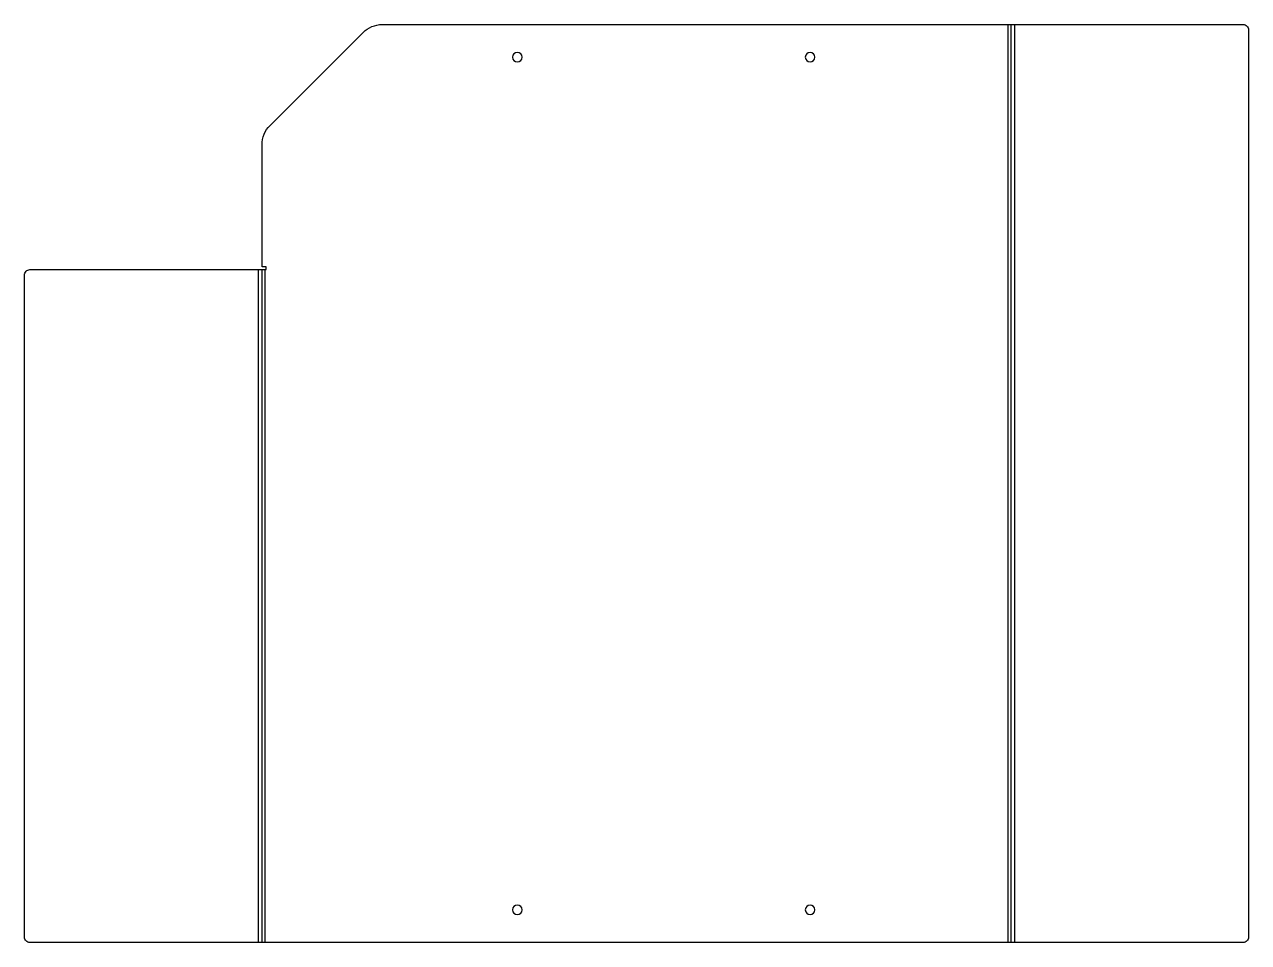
# Model space of a CAD drawing. Header units: millimetres. Extents: x -2 to 448, y 0 to 337.
import ezdxf

# ---------------------------------------------------------------- set-up
doc = ezdxf.new("R2010")
doc.units = ezdxf.units.MM

msp = doc.modelspace()

# ---------------------------------------------------------------- linework, layer by layer
at = {"layer": 'BEND'}
for p, q in [((360.39, 0), (360.39, 337)), ((85.13, 247), (85.13, 0))]:
    msp.add_line(p, q, dxfattribs=at)
at = {"layer": 'BEND_EXTENT'}
for p, q in [((359.26, 0), (359.26, 337)), ((361.52, 337), (361.52, 0)), ((84, 0), (84, 247)), ((86.26, 247), (86.26, 0))]:
    msp.add_line(p, q, dxfattribs=at)
at = {"layer": 'INTERIOR_PROFILES', "extrusion": (0, 0, -1)}
for centre in [(-179.01, 325), (-286.51, 325), (-179.01, 12), (-286.51, 12)]:
    msp.add_circle(centre, 1.75, dxfattribs=at)
at = {"layer": 'OUTER_PROFILES'}
msp.add_lwpolyline([(88.19, 299.93), (122.33, 334.07, -0.198912), (129.4, 337), (445.52, 337, -0.414214), (447.52, 335), (447.52, 2, -0.414214), (445.52, 0), (0, 0, -0.414214), (-2, 2), (-2, 245, -0.414214), (0, 247), (86.76, 247), (86.76, 248), (85.26, 248), (85.26, 292.86, -0.198912)], format="xyb", close=True, dxfattribs=at)

doc.saveas('drawing.dxf')
